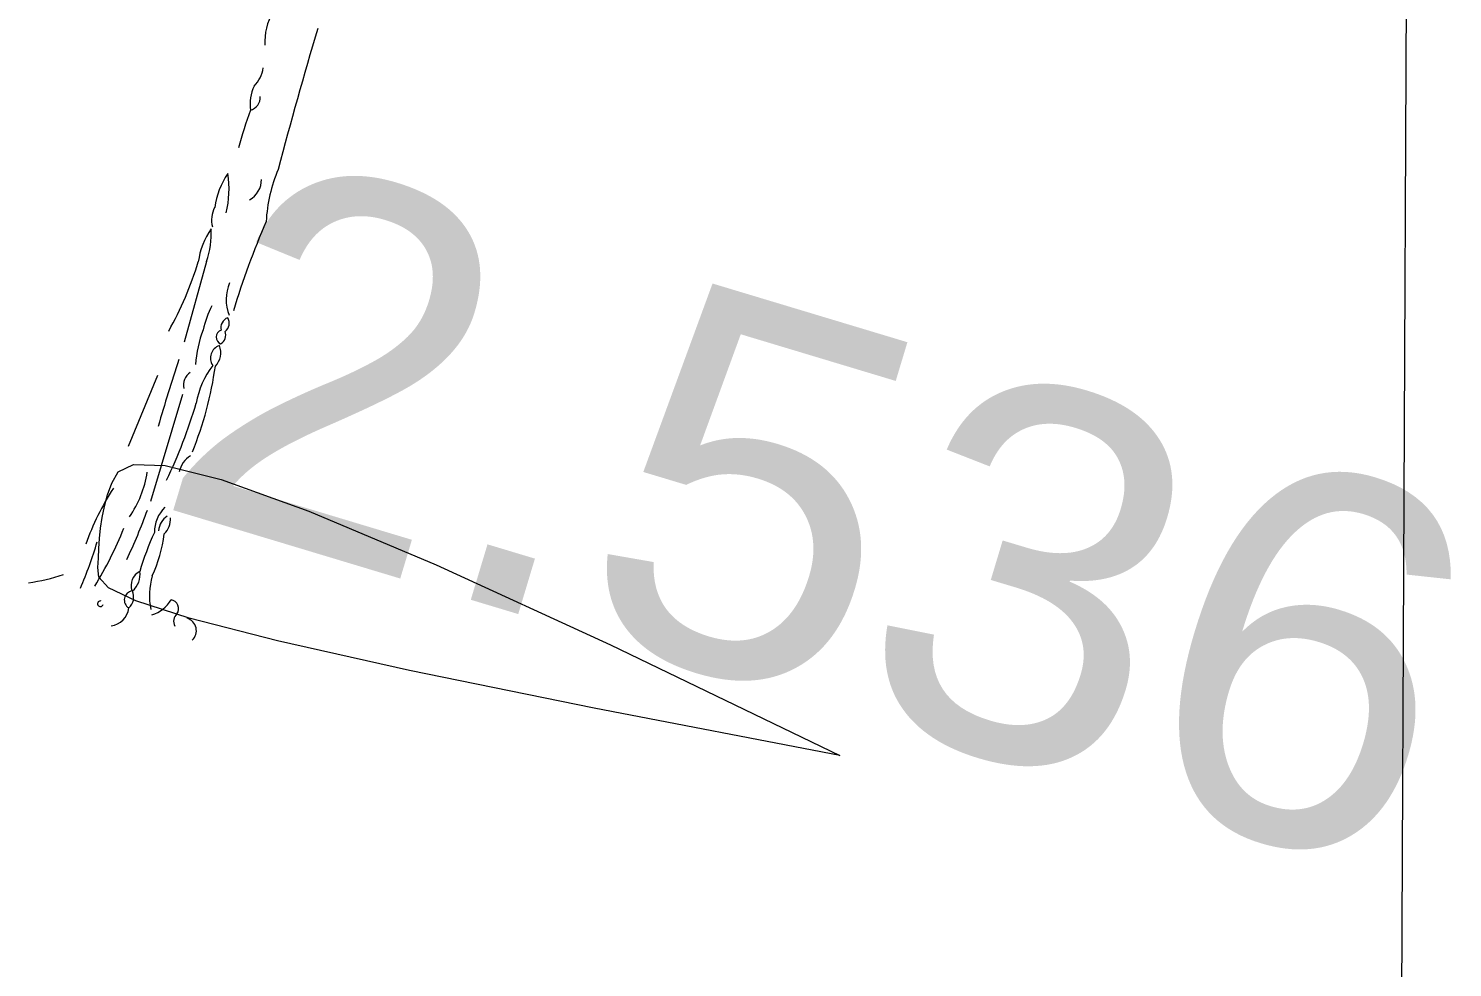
# Model space of a CAD drawing. Header units: millimetres. Extents: x -24439 to 198341, y -52871 to 149926.
# Drawn here: x 145158 to 147452, y 37031 to 38543 of the extents above; entities that cross this region are included whole.
import ezdxf

# ---------------------------------------------------------------- set-up
doc = ezdxf.new("R2010")
doc.units = ezdxf.units.MM
doc.linetypes.add('NET VAN', pattern=[1.06, 0.53, -0.53])
for name, color, linetype, lineweight in [('A-DETL-GENF-2', 9, 'NET VAN', 9), ('G-IMPT-1', 9, 'Continuous', 9), ('G-IMPT-6', 7, 'Continuous', 9)]:
    doc.layers.add(name, color=color, linetype=linetype, lineweight=lineweight)
doc.styles.add('Arial_1', font='arial_0.ttf', dxfattribs={"height": 600})

# ---------------------------------------------------------------- blocks, each defined once
blk = doc.blocks.new('NCV_TKCS_251209_TONG THE HIEN TRANG SAN DUONG - NCV_TKCS_HIEN TRANG_251209a_dwg_CX-1613001-TKCS_MB ĐỊNH VỊ CAO ĐỘ THIẾT KẾ')
at = {"layer": 'G-IMPT-1'}
for p, q in [((-20.9, 997), (-15.3, 771.8)), ((-58.1, 665.7), (-78.6, 461)), ((21, 635.9), (21, 336.3))]:
    blk.add_line(p, q, dxfattribs=at)
for centre, radius, start, end in [((115, 1653.1), 162.3, 167.161, 199.846), ((10546.7, 1683.7), 10461.5, 180.01099, 182.16199), ((-105, 1524.5), 81.6, 330.607, 9.829), ((88.1, 1468.7), 123.1, 172.629, 203.631), ((-44, 1450.1), 36.3, 302.161, 19.481), ((1460.3, 1340.3), 1487.1, 176.951, 181.039), ((493.3, 1243.2), 403.3, 173.462, 193.969), ((170.6, 1174.5), 214.4, 162.523, 188.68), ((-257.9, 1127.4), 250.2, 2.095, 26.466), ((-0.4, 1231.5), 60.5, 314.899, 17.847), ((36.2, 1129.1), 78.7, 170.471, 209.778), ((2251.6, 892.4), 2164.6, 173.276, 180.04), ((160, 1021.5), 203.9, 162.013, 189.018), ((-229.1, 1010.7), 208.6, 356.236, 20.706), ((-965.5, 990.4), 924.1, 347.378, 359.941), ((166.7, 946.5), 112.1, 173.231, 218.996), ((335.4, 836), 312.2, 170.566, 183.246), ((94.6, 845.8), 28.3, 126.59, 210.79), ((59.8, 848), 27.3, 322.446, 48.974), ((335.9, 795), 313, 175.738, 193.231), ((82, 815.5), 19.7, 126.394, 263.093), ((59.5, 814.8), 27.5, 316.919, 37.056), ((97.6, 761.8), 34.8, 124.794, 231.388), ((38.7, 758.3), 50.5, 331.954, 39.467), ((296.8, 652.7), 235.6, 159.663, 186.804), ((-863, 585.8), 957.9, 354.644, 8.936), ((4682.5, 582.9), 4699.9, 178.287, 180.579), ((54.4, 673.4), 40.1, 139.811, 211.04), ((-1288.8, 615.6), 1351.6, 350.963, 0.387), ((140.7, 440), 68.7, 138.903, 184.227), ((-287.7, 368.4), 280.9, 341.766, 8.295), ((632.9, 135.9), 746.1, 163.9708, 176.8958), ((-1456.6, 393.2), 1478.9, 351.277, 356.86), ((143.6, 287.7), 92.5, 150.908, 197.38), ((115.1, 278.6), 51.6, 139.483, 192.445), ((36.6, 290.8), 52.3, 328.933, 21.918), ((-1053.9, 337.5), 1031.4, 345.302, 354.966), ((892.3, 148.2), 844.4, 172.3866, 179.9853), ((-283.4, 199.3), 370.5, 351.806, 10.013), ((-1297.1, 193.3), 1212.9, 353.648, 359.903), ((78.5, 117.1), 43.7, 134.341, 214.238), ((-2.8, 123.7), 56.4, 326.441, 25.931), ((282, 150.7), 198.8, 181.198, 207.447), ((-468.6, 543.8), 564, 295.1, 304.937), ((53.9, 69.9), 24.6, 113.273, 255.875), ((13.5, 66.7), 40.2, 329.054, 40.094), ((62.7, 120.6), 89.9, 304.037, 346.778), ((153.1, 75.7), 24.4, 342.45, 96.4946), ((-28.4, 34.8), 7.54, 89.298, 0.702), ((-5.6, 36.3), 54.4, 293.731, 10.311), ((201, 54.2), 28.5, 150.029, 222.652), ((206.2, 30.2), 34.5, 329.284, 90.2065)]:
    blk.add_arc(centre, radius, start, end, dxfattribs=at)
blk = doc.blocks.new('NCV_TKCS_251209_TONG THE HIEN TRANG SAN DUONG - NCV_TKCS_HIEN TRANG_251209a_dwg-1612995-TKCS_MB ĐỊNH VỊ CAO ĐỘ THIẾT KẾ')
at = {"layer": 'G-IMPT-1', "flags": 128}
blk.add_lwpolyline([(563602851.8, 1145093282.1), (563604167, 1145089083), (563606454, 1145082119), (563614466, 1145054358), (563616073, 1145049661), (563620134, 1145037512), (563624300, 1145023443), (563630510, 1145001852), (563634991, 1144986784), (563635712.5, 1144984469.9)], dxfattribs=at)
blk.add_lwpolyline([(563623280.2, 1145023694.3), (563622879, 1145023653.3), (563622576.8, 1145023625.9), (563622359.4, 1145023610.1), (563622212.7, 1145023604), (563622122.4, 1145023605.8), (563622074.5, 1145023613.6), (563622054.6, 1145023625.5), (563622048.7, 1145023639.7), (563622045, 1145023654.5), (563622041.2, 1145023669.7), (563622037.6, 1145023685.5), (563622034.5, 1145023701.9), (563622032, 1145023719.1), (563622030.4, 1145023737.1), (563622029.9, 1145023756.1), (563622030.7, 1145023776.2), (563622035.3, 1145023796.8), (563622055.4, 1145023815.3), (563622104.9, 1145023828.3), (563622197.7, 1145023832.5), (563622347.7, 1145023824.5), (563622568.8, 1145023801), (563622875, 1145023758.7)], close=True, dxfattribs=at)
at = {"xscale": 0.5999999999997676, "yscale": 0.5999999999997676, "zscale": 0.5999999999997676, "rotation": 0.0005022315763634679}
blk.add_blockref('NCV_TKCS_251209_TONG THE HIEN TRANG SAN DUONG - NCV_TKCS_HIEN TRANG_251209a_dwg_CX-1613001-TKCS_MB ĐỊNH VỊ CAO ĐỘ THIẾT KẾ', (563622086.2, 1145023564.1), dxfattribs=at)
at = {"layer": 'G-IMPT-6', "insert": (563622096, 1145024363.2), "char_height": 600, "width": 2511.846, "attachment_point": 1, "line_spacing_factor": 0.941778, "style": 'Arial_1'}
blk.add_mtext('2.536', dxfattribs=at)
blk = doc.blocks.new('NCV_TKCS_251209_TONG THE HIEN TRANG SAN DUONG - NCV_TKCS_251209_TONG THE HIEN TRANG SAN DUONG-1605292-TKCS_MB ĐỊNH VỊ CAO ĐỘ THIẾT KẾ')
at = {"rotation": 343.2379237072182}
blk.add_blockref('NCV_TKCS_251209_TONG THE HIEN TRANG SAN DUONG - NCV_TKCS_HIEN TRANG_251209a_dwg-1612995-TKCS_MB ĐỊNH VỊ CAO ĐỘ THIẾT KẾ', (-869777547.7, -933796958.8), dxfattribs=at)

msp = doc.modelspace()

# ---------------------------------------------------------------- block references
at = {"layer": 'A-DETL-GENF-2'}
msp.add_blockref('NCV_TKCS_251209_TONG THE HIEN TRANG SAN DUONG - NCV_TKCS_251209_TONG THE HIEN TRANG SAN DUONG-1605292-TKCS_MB ĐỊNH VỊ CAO ĐỘ THIẾT KẾ', (26103.5, 9888.2), dxfattribs=at)

doc.saveas('drawing.dxf')
